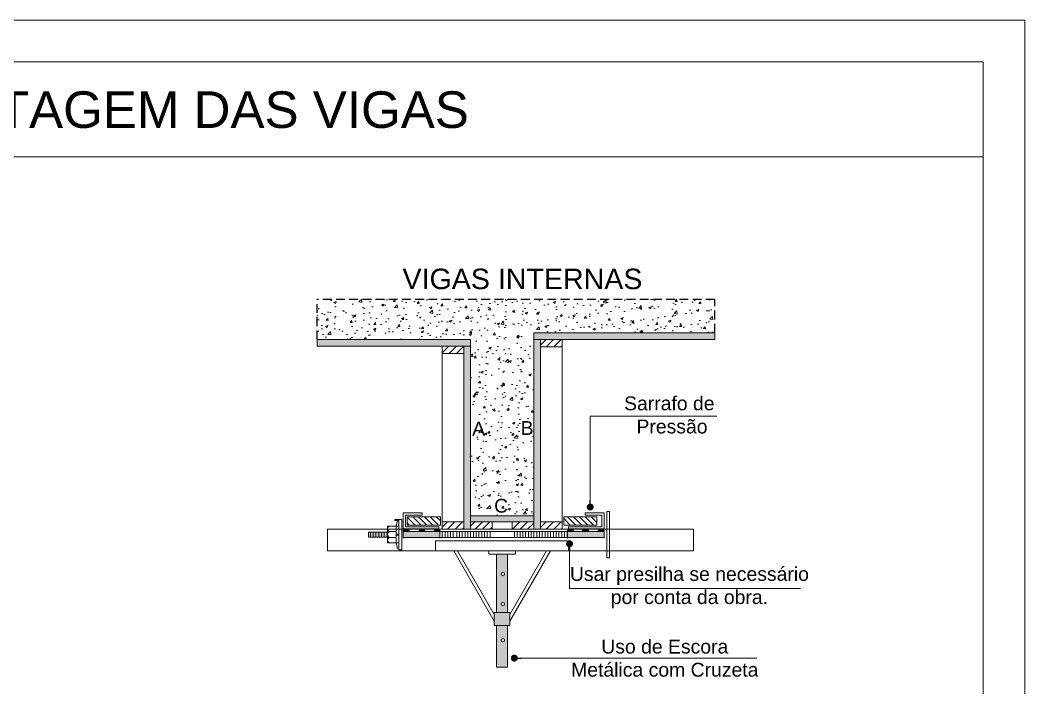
# Model space of a CAD drawing. Extents: x -20676 to 4767, y -817 to 13976.
# Drawn here: x -16746 to -16021, y 8101 to 8582 of the extents above; entities that cross this region are included whole.
import ezdxf
from ezdxf.enums import TextEntityAlignment as Align

# ---------------------------------------------------------------- set-up
doc = ezdxf.new("R2010")
doc.units = 0
doc.linetypes.add('CABLIN', pattern=[0.35, 0.25, -0.1])
doc.linetypes.add('HIDDEN', pattern=[9.525, 6.35, -3.175])
doc.layers.get('0').update_dxf_attribs({"lineweight": 13})
for name, color, linetype, lineweight in [('barra de ancoragem', 1, 'Continuous', 13), ('Carimbo', 7, 'Continuous', 13), ('Concreto', 251, 'HIDDEN', 25), ('contorno de painel', 7, 'Continuous', 13), ('Demarcação 1', 252, 'Continuous', 9), ('Hachura', 251, 'CABLIN', 9), ('MADEIRA', 3, 'Continuous', 13), ('Perfil Metálico', 224, 'Continuous', 18), ('Tubo de PVC', 2, 'Continuous', 18)]:
    doc.layers.add(name, color=color, linetype=linetype, lineweight=lineweight)
doc.layers.add('IDENT INDICE', color=7, linetype='Continuous')
doc.styles.add('ARIAL', font='arial.ttf', dxfattribs={"oblique": 15, "height": 25})
doc.styles.add('MB_C02', font='arial.ttf', dxfattribs={"height": 2})
doc.styles.add('MB_C03', font='arial.ttf', dxfattribs={"height": 2.5})
doc.styles.add('MB_C04', font='arial.ttf', dxfattribs={"height": 6})
doc.styles.add('RICARDO', font='arial.ttf', dxfattribs={"width": 0.8})
doc.styles.add('TQS_ARIAL', font='arial.ttf')
doc.dimstyles.new('1x', dxfattribs={"dimtxt": 8, "dimasz": 5, "dimexe": 7, "dimexo": 5, "dimgap": 4, "dimtad": 1, "dimdec": 1, "dimdsep": 46, "dimtxsty": 'Standard', "dimblk": 'DOT', "dimcen": 0.09, "dimclrd": 4, "dimclre": 4, "dimclrt": 2, "dimadec": 0, "dimazin": 2, "dimtfac": 1, "dimtdec": 1, "dimtmove": 0, "dimatfit": 3, "dimldrblk": 'DOT', "dimfxl": 0, "dimtolj": 1, "dimtzin": 0, "dimlwd": 9, "dimlwe": 9, "dimarcsym": 0})

# ---------------------------------------------------------------- blocks, each defined once
blk = doc.blocks.new('_Dot')
at = {"color": 0, "linetype": 'ByBlock', "lineweight": -2}
blk.add_line((-0.5, 0), (-1, 0), dxfattribs=at)
at = {"color": 0, "linetype": 'ByBlock', "const_width": 0.5}
blk.add_lwpolyline([(-0.25, 0, 1), (0.25, 0, 1)], format="xyb", close=True, dxfattribs=at)
blk = doc.blocks.new('A$Ceb89ac90')
at = {"color": 1}
for points in [[(0, 1199.94), (0, 149.94), (1485.02, 149.94), (1485.02, 1199.94)], [(70, 1169.94), (70, 179.94), (1455.02, 179.94), (1455.02, 1169.94)]]:
    blk.add_lwpolyline(points, close=True, dxfattribs=at)
at = {"color": 5}
for tag, p, height, style in [('REV_05', (1103.14, 338.08), 10.1, 'MB_C02'), ('DATA_REV_05', (1151.54, 337.91), 10.1, 'MB_C02'), ('INFO_REV_05', (1228.12, 337.91), 10.1, 'MB_C02'), ('CLIENTE', (449.73, 328.83), 12.63, 'MB_C03'), ('FASE', (924.57, 320.46), 10.1, 'MB_C02'), ('REV_04', (1103.14, 312.82), 10.1, 'MB_C02'), ('DATA_REV_04', (1151.54, 312.66), 10.1, 'MB_C02'), ('INFO_REV_04', (1228.12, 312.66), 10.1, 'MB_C02'), ('REV_03', (1103.14, 287.57), 10.1, 'MB_C02'), ('DATA_REV_03', (1151.54, 287.4), 10.1, 'MB_C02'), ('INFO_REV_03', (1228.12, 287.4), 10.1, 'MB_C02'), ('PROJETISTA', (767.99, 285.11), 10.1, 'MB_C02'), ('DATA', (924.57, 285.11), 10.1, 'MB_C02'), ('OBRA', (449.73, 273.34), 12.63, 'MB_C03'), ('REV_02', (1103.14, 262.31), 10.1, 'MB_C02'), ('DATA_REV_02', (1151.54, 262.15), 10.1, 'MB_C02'), ('INFO_REV_02', (1228.12, 262.15), 10.1, 'MB_C02'), ('ESC', (924.57, 251.76), 10.1, 'MB_C02'), ('COR', (1010.47, 251.76), 10.1, 'MB_C02'), ('REV_01', (1103.14, 237.06), 10.1, 'MB_C02'), ('DATA_REV_01', (1151.54, 236.89), 10.1, 'MB_C02'), ('INFO_REV_01', (1228.12, 236.89), 10.1, 'MB_C02'), ('PAVIMENTO', (449.73, 215.3), 12.63, 'MB_C03'), ('FL', (1018.09, 194.68), 30.31, 'MB_C04'), ('REV', (944.1, 205.03), 12.63, 'MB_C03'), ('REV_00', (1103.14, 211.8), 10.1, 'MB_C02'), ('DATA_REV_00', (1151.54, 211.64), 10.1, 'MB_C02'), ('EMISSÃO_INICIAL', (1228.12, 211.64), 10.1, 'MB_C02')]:
    blk.add_attdef(tag, p, '', height=height, dxfattribs=dict(at, style=style))
at = {"color": 6, "style": 'MB_C02'}
for tag, p in [('ENDEREÇO_CLIENTE', (449.73, 307.83)), ('ENDEREÇO_OBRA', (449.73, 252.69)), ('TIPO_DE_PROJETO', (449.73, 192.28))]:
    blk.add_attdef(tag, p, '', height=10.1, dxfattribs=at)

msp = doc.modelspace()

# ---------------------------------------------------------------- hatches: boundary and pattern name
at = {"ltscale": 20}
h = msp.add_hatch(color=0, dxfattribs=at)
h.dxf.hatch_style = 1
h.set_gradient(color1=(91, 91, 91), color2=(214, 214, 214), rotation=90, tint=1, name='CYLINDER')
h.paths.add_polyline_path([(-16494.7, 8213.35), (-16494.7, 8209.82), (-16480.93, 8209.82), (-16480.93, 8213.35)])
h = msp.add_hatch(color=0, dxfattribs=at)
h.dxf.hatch_style = 1
h.set_gradient(color1=(91, 91, 91), color2=(214, 214, 214), rotation=90, tint=1, name='CYLINDER')
h.paths.add_polyline_path([(-16443.19, 8209.09), (-16443.19, 8214.09), (-16469.59, 8214.09), (-16469.59, 8209.09)])
h = msp.add_hatch(color=0, dxfattribs=at)
h.dxf.hatch_style = 1
h.set_gradient(color1=(91, 91, 91), color2=(214, 214, 214), rotation=90, tint=1, name='CYLINDER')
h.paths.add_polyline_path([(-16351.15, 8209.09), (-16351.15, 8214.09), (-16324.75, 8214.09), (-16324.75, 8209.09)])
at = {"ltscale": 50}
h = msp.add_hatch(color=256, dxfattribs=at)
h.dxf.hatch_style = 1
h.set_gradient(color1=(214, 214, 214), color2=(91, 91, 91), tint=1, name='INVCYLINDER')
h.paths.add_polyline_path([(-16396.57, 8183.19, 1), (-16399.06, 8183.19, 1)], flags=16)
edge = h.paths.add_edge_path()
edge.add_arc((-16397.82, 8161.55), 1.25, 0, 360)
h.paths.add_polyline_path([(-16402.35, 8155.43), (-16394.35, 8155.43), (-16394.35, 8197.45), (-16402.35, 8197.45)])
h = msp.add_hatch(color=256, dxfattribs=at)
h.dxf.hatch_style = 1
h.set_gradient(color1=(214, 214, 214), color2=(91, 91, 91), tint=1, name='CYLINDER')
h.paths.add_polyline_path([(-16392.75, 8146.06), (-16392.75, 8155.43), (-16403.95, 8155.43), (-16403.95, 8146.06)])
h = msp.add_hatch(color=256, dxfattribs=at)
h.dxf.hatch_style = 1
h.set_gradient(color1=(214, 214, 214), color2=(91, 91, 91), tint=1, name='INVCYLINDER')
h.paths.add_polyline_path([(-16402.35, 8116.09), (-16394.35, 8116.09), (-16394.35, 8146.06), (-16402.35, 8146.06)])
h.paths.add_polyline_path([(-16396.57, 8135.47, 1), (-16399.06, 8135.47, 1)], flags=16)
at = {"layer": 'Demarcação 1'}
for points in [[(-16375.55, 8357.05), (-16375.55, 8352.25), (-16245.05, 8352.25), (-16245.05, 8357.05)], [(-16421.15, 8352.25), (-16421.15, 8347.45), (-16531.76, 8347.45), (-16531.76, 8352.25)], [(-16421.15, 8347.45), (-16425.95, 8347.45), (-16425.95, 8215.45), (-16421.15, 8215.45)], [(-16375.55, 8352.25), (-16370.75, 8352.25), (-16370.75, 8215.45), (-16375.55, 8215.45)], [(-16421.15, 8225.05), (-16421.15, 8220.73), (-16375.55, 8220.73), (-16375.55, 8225.05)]]:
    msp.add_hatch(color=256, dxfattribs=at).paths.add_polyline_path(points)
at = {"layer": 'Hachura'}
h = msp.add_hatch(dxfattribs=at)
h.set_pattern_fill('AR-CONC', color=256, scale=2.4, style=0)
h.set_pattern_definition([(50, (-121224.209, -2295.613), (17.2142444, -1.5060512), [1.8, -19.8]), (355, (-121224.209, -2295.613), (-3.330032, 18.0526112), [1.44, -15.84]), (100.451444, (-121222.774, -2295.738), (13.8842123, 16.5465598), [1.5297646, -16.8274107]), (46.1842, (-121224.209, -2290.813), (25.613792, -3.9724627), [2.7, -29.7]), (96.635635, (-121222.074, -2291.144), (22.4318867, 23.3788464), [2.294648, -25.24113]), (351.184164, (-121224.21, -2290.813), (22.431887, 23.3788464), [2.16, -23.76]), (21, (-121221.809, -2292.013), (14.3257693, -9.6628534), [1.8, -19.8]), (326, (-121221.809, -2292.013), (5.839568, 17.403601), [1.44, -15.84]), (71.451445, (-121220.615, -2292.818), (20.165337, 7.7407477), [1.5297646, -16.8274107]), (37.5, (-121224.209, -2295.613), (0.29183653, 7.9894525), [0, -15.648, 0, -16.08, 0, -15.9]), (7.5, (-121224.209, -2295.613), (6.3136689, 9.4658811), [0, -9.168, 0, -15.288, 0, -6.06]), (327.5, (-121229.561, -2295.613), (12.81173847, -0.54131692), [0, -6, 0, -18.72, 0, -24.84]), (317.5, (-121231.961, -2295.613), (13.9964681, 2.4025196), [0, -7.8, 0, -12.432, 0, -17.64])])
h.paths.add_polyline_path([(-16375.55, 8352.25), (-16375.55, 8357.05), (-16245.05, 8357.05), (-16245.05, 8381.05), (-16531.76, 8381.05), (-16531.76, 8352.25), (-16421.15, 8352.25), (-16421.15, 8347.45), (-16421.15, 8225.05), (-16375.55, 8225.05)])
h.paths.add_polyline_path([(-16406.66, 8224.66), (-16391.47, 8224.66), (-16391.47, 8240.1), (-16406.66, 8240.1)], flags=9)
h.paths.add_polyline_path([(-16387.4, 8280.94), (-16373.15, 8280.94), (-16373.15, 8295.87), (-16387.4, 8295.87)], flags=24)
h.paths.add_polyline_path([(-16422.4, 8280.48), (-16408.11, 8280.48), (-16408.11, 8295.41), (-16422.4, 8295.41)], flags=25)
h = msp.add_hatch(dxfattribs=at)
h.set_pattern_fill('ANSI31', color=256, scale=1.2, style=0)
h.set_pattern_definition([(45, (-48517.4786, 3837.8386), (-2.69407684, 2.69407684), [])])
h.paths.add_polyline_path([(-16425.95, 8342.17), (-16441.55, 8342.17), (-16441.55, 8347.45), (-16425.95, 8347.45)])
h = msp.add_hatch(dxfattribs=at)
h.set_pattern_fill('ANSI31', color=256, scale=1.2, style=0)
h.set_pattern_definition([(45, (-48517.4786, 3842.6386), (-2.69407684, 2.69407684), [])])
h.paths.add_polyline_path([(-16370.75, 8346.97), (-16355.15, 8346.97), (-16355.15, 8352.25), (-16370.75, 8352.25)])
h = msp.add_hatch(dxfattribs=at)
h.set_pattern_fill('ANSI31', color=256, scale=24, style=0)
h.set_pattern_definition([(135, (-12176.975, 12971.212), (2.1213203, 2.1213203), [])])
h.paths.add_polyline_path([(-16466.79, 8218.48), (-16442.79, 8218.48), (-16442.79, 8224.48), (-16466.79, 8224.48)])
h = msp.add_hatch(dxfattribs=at)
h.set_pattern_fill('ANSI31', color=256, scale=24, style=0)
h.set_pattern_definition([(135, (-12073.74, 12971.212), (2.1213203, 2.1213203), [])])
h.paths.add_polyline_path([(-16329.95, 8218.48), (-16353.95, 8218.48), (-16353.95, 8224.48), (-16329.95, 8224.48)])
h = msp.add_hatch(dxfattribs=at)
h.set_pattern_fill('ANSI31', color=256, scale=1.2, style=0)
h.set_pattern_definition([(45, (-48517.4786, 3873.8386), (-2.69407684, 2.69407684), [])])
h.paths.add_polyline_path([(-16425.95, 8220.73), (-16441.55, 8220.73), (-16441.55, 8215.45), (-16425.95, 8215.45)])
h = msp.add_hatch(dxfattribs=at)
h.set_pattern_fill('ANSI31', color=256, scale=1.2, style=0)
h.set_pattern_definition([(45, (-48503.0786, 3873.8386), (-2.69407684, 2.69407684), [])])
h.paths.add_polyline_path([(-16421.15, 8220.73), (-16405.55, 8220.73), (-16405.55, 8215.45), (-16421.15, 8215.45)])
h = msp.add_hatch(dxfattribs=at)
h.set_pattern_fill('ANSI31', color=256, scale=1.2, style=0)
h.set_pattern_definition([(45, (-48416.6786, 3873.8386), (-2.69407684, 2.69407684), [])])
h.paths.add_polyline_path([(-16375.55, 8220.73), (-16391.15, 8220.73), (-16391.15, 8215.45), (-16375.55, 8215.45)])
h = msp.add_hatch(dxfattribs=at)
h.set_pattern_fill('ANSI31', color=256, scale=1.2, style=0)
h.set_pattern_definition([(45, (-48517.4786, 3711.1186), (-2.69407684, 2.69407684), [])])
h.paths.add_polyline_path([(-16370.75, 8215.45), (-16355.15, 8215.45), (-16355.15, 8220.73), (-16370.75, 8220.73)])

# ---------------------------------------------------------------- linework, layer by layer
at = {"color": 0}
msp.add_line((-17436.38, 8483.8), (-16051.38, 8483.8), dxfattribs=at)
for p, q in [((-16493.33, 8213.35), (-16493.33, 8209.82)), ((-16491.33, 8213.35), (-16491.33, 8209.82)), ((-16489.33, 8213.35), (-16489.33, 8209.82)), ((-16487.33, 8213.35), (-16487.33, 8209.82)), ((-16485.33, 8213.35), (-16485.33, 8209.82)), ((-16483.33, 8213.35), (-16483.33, 8209.82)), ((-16481.33, 8213.35), (-16481.33, 8209.82)), ((-16441.48, 8213.72), (-16441.48, 8209.46)), ((-16439.48, 8213.72), (-16439.48, 8209.46)), ((-16437.48, 8213.72), (-16437.48, 8209.46)), ((-16435.48, 8213.72), (-16435.48, 8209.46)), ((-16433.53, 8213.72), (-16433.53, 8209.46)), ((-16431.04, 8213.72), (-16431.04, 8209.46)), ((-16429.04, 8213.72), (-16429.04, 8209.46)), ((-16427.04, 8213.72), (-16427.04, 8209.46)), ((-16425.04, 8213.72), (-16425.04, 8209.46)), ((-16423.04, 8213.72), (-16423.04, 8209.46)), ((-16421.04, 8213.72), (-16421.04, 8209.46)), ((-16419.04, 8213.72), (-16419.04, 8209.46)), ((-16417.04, 8213.72), (-16417.04, 8209.46)), ((-16415.04, 8213.72), (-16415.04, 8209.46)), ((-16413.04, 8213.72), (-16413.04, 8209.46)), ((-16411.04, 8213.72), (-16411.04, 8209.46)), ((-16409.04, 8213.72), (-16409.04, 8209.46)), ((-16407.04, 8213.72), (-16407.04, 8209.46)), ((-16389.38, 8213.72), (-16389.38, 8209.46)), ((-16387.38, 8213.72), (-16387.38, 8209.46)), ((-16385.38, 8213.72), (-16385.38, 8209.46)), ((-16383.38, 8213.72), (-16383.38, 8209.46)), ((-16381.38, 8213.72), (-16381.38, 8209.46)), ((-16379.38, 8213.72), (-16379.38, 8209.46)), ((-16377.38, 8213.72), (-16377.38, 8209.46)), ((-16375.38, 8213.72), (-16375.38, 8209.46)), ((-16373.38, 8213.72), (-16373.38, 8209.46)), ((-16371.38, 8213.72), (-16371.38, 8209.46)), ((-16369.38, 8213.72), (-16369.38, 8209.46)), ((-16367.38, 8213.72), (-16367.38, 8209.46)), ((-16365.38, 8213.72), (-16365.38, 8209.46)), ((-16363.38, 8213.72), (-16363.38, 8209.46)), ((-16361.38, 8213.72), (-16361.38, 8209.46)), ((-16359.38, 8213.72), (-16359.38, 8209.46)), ((-16357.38, 8213.72), (-16357.38, 8209.46)), ((-16355.38, 8213.72), (-16355.38, 8209.46)), ((-16353.38, 8213.72), (-16353.38, 8209.46)), ((-16351.38, 8213.72), (-16351.38, 8209.46))]:
    msp.add_line(p, q)
for centre in [(-16397.82, 8183.19), (-16397.82, 8161.55), (-16397.82, 8135.47)]:
    msp.add_circle(centre, 1.25)
at = {"layer": 'barra de ancoragem'}
for p, q in [((-16474.63, 8217.6), (-16473.69, 8221.84)), ((-16472.76, 8222.55), (-16472.76, 8200.63)), ((-16351.56, 8213.72), (-16442.79, 8213.72)), ((-16339.56, 8209.46), (-16442.79, 8209.46)), ((-16474.63, 8205.58), (-16473.69, 8201.34))]:
    msp.add_line(p, q, dxfattribs=at)
at = {"layer": 'barra de ancoragem', "linetype": 'HIDDEN'}
for p, q in [((-16442.79, 8213.72), (-16470.62, 8213.72)), ((-16442.79, 8209.46), (-16470.62, 8209.46)), ((-16351.56, 8213.72), (-16322.72, 8213.72)), ((-16351.56, 8209.46), (-16322.72, 8209.46))]:
    msp.add_line(p, q, dxfattribs=at)
at = {"layer": 'barra de ancoragem', "flags": 128}
for points in [[(-16467.99, 8225.68), (-16455.99, 8225.68), (-16455.99, 8227.28), (-16469.59, 8227.28), (-16469.59, 8215.68), (-16443.99, 8215.68), (-16443.99, 8217.28), (-16467.99, 8217.28), (-16467.99, 8225.68)], [(-16326.35, 8225.68), (-16338.35, 8225.68), (-16338.35, 8227.28), (-16324.75, 8227.28), (-16324.75, 8215.68), (-16350.35, 8215.68), (-16350.35, 8217.28), (-16326.35, 8217.28), (-16326.35, 8225.68)], [(-16474.63, 8205.58), (-16480.93, 8205.58), (-16480.93, 8217.6), (-16474.63, 8217.6)], [(-16474.63, 8211.23), (-16472.76, 8211.23), (-16472.76, 8211.94), (-16474.63, 8211.94), (-16474.63, 8211.23), (-16474.63, 8211.94)]]:
    msp.add_lwpolyline(points, dxfattribs=at)
for points in [[(-16320.8, 8194.95), (-16320.8, 8228.23), (-16322.72, 8228.23), (-16322.72, 8194.95)], [(-16472.76, 8222.55), (-16475.61, 8222.55), (-16475.61, 8221.84), (-16472.76, 8221.84)], [(-16472.76, 8217.6), (-16474.63, 8217.6), (-16474.63, 8205.58), (-16472.76, 8205.58)], [(-16470.62, 8200.63), (-16470.62, 8222.55), (-16472.76, 8222.55), (-16472.76, 8200.63)], [(-16480.93, 8213.35), (-16494.7, 8213.35), (-16494.7, 8209.82), (-16480.93, 8209.82)]]:
    msp.add_lwpolyline(points, close=True, dxfattribs=at)
for points in [[(-16474.63, 8213.71), (-16479.52, 8213.71, -0.729796), (-16479.52, 8217.6, -0.729796)], [(-16474.63, 8209.47), (-16479.52, 8209.47, -0.666667), (-16479.52, 8213.71, -0.666667)]]:
    msp.add_lwpolyline(points, format="xyb", dxfattribs=at)
at = {"layer": 'barra de ancoragem'}
msp.add_arc((-16478.9, 8207.52), 2.04, 107.75636, 252.24364, dxfattribs=at)
at = {"layer": 'Concreto', "linetype": 'HIDDEN'}
for p, q in [((-16531.76, 8352.25), (-16531.76, 8381.05)), ((-16245.05, 8381.05), (-16531.76, 8381.05)), ((-16245.05, 8357.05), (-16245.05, 8381.05))]:
    msp.add_line(p, q, dxfattribs=at)
at = {"layer": 'contorno de painel'}
for points in [[(-16375.55, 8357.05), (-16375.55, 8352.25), (-16245.05, 8352.25), (-16245.05, 8357.05)], [(-16421.15, 8352.25), (-16421.15, 8347.45), (-16531.76, 8347.45), (-16531.76, 8352.25)], [(-16425.95, 8215.45), (-16421.15, 8215.45), (-16421.15, 8347.45), (-16425.95, 8347.45)], [(-16370.75, 8215.45), (-16375.55, 8215.45), (-16375.55, 8352.25), (-16370.75, 8352.25)], [(-16421.15, 8225.05), (-16421.15, 8220.73), (-16375.55, 8220.73), (-16375.55, 8225.05)]]:
    msp.add_lwpolyline(points, close=True, dxfattribs=at)
at = {"layer": 'contorno de painel', "ltscale": 20}
for points in [[(-16469.59, 8214.74), (-16465.37, 8214.74), (-16465.37, 8214.09), (-16469.59, 8214.09)], [(-16443.19, 8209.46), (-16469.59, 8209.46), (-16469.59, 8213.72), (-16443.19, 8213.72)], [(-16458.18, 8214.74), (-16453.96, 8214.74), (-16453.96, 8214.09), (-16458.18, 8214.09)], [(-16447.41, 8214.74), (-16443.19, 8214.74), (-16443.19, 8214.09), (-16447.41, 8214.09)], [(-16346.93, 8214.74), (-16351.15, 8214.74), (-16351.15, 8214.09), (-16346.93, 8214.09)], [(-16351.15, 8209.46), (-16324.75, 8209.46), (-16324.75, 8213.72), (-16351.15, 8213.72)], [(-16336.16, 8214.74), (-16340.38, 8214.74), (-16340.38, 8214.09), (-16336.16, 8214.09)], [(-16324.75, 8214.74), (-16328.97, 8214.74), (-16328.97, 8214.09), (-16324.75, 8214.09)]]:
    msp.add_lwpolyline(points, close=True, dxfattribs=at)
at = {"layer": 'MADEIRA'}
for p, q in [((-16355.15, 8220.73), (-16355.15, 8346.97)), ((-16441.55, 8220.73), (-16441.55, 8342.17))]:
    msp.add_line(p, q, dxfattribs=at)
for points in [[(-16425.95, 8342.17), (-16425.95, 8347.45), (-16441.55, 8347.45), (-16441.55, 8342.17)], [(-16370.75, 8346.97), (-16370.75, 8352.25), (-16355.15, 8352.25), (-16355.15, 8346.97)], [(-16466.79, 8218.48), (-16442.79, 8218.48), (-16442.79, 8224.48), (-16466.79, 8224.48)], [(-16329.95, 8218.48), (-16353.95, 8218.48), (-16353.95, 8224.48), (-16329.95, 8224.48)], [(-16425.95, 8220.73), (-16425.95, 8215.45), (-16441.55, 8215.45), (-16441.55, 8220.73)], [(-16421.15, 8220.73), (-16421.15, 8215.45), (-16405.55, 8215.45), (-16405.55, 8220.73)], [(-16375.55, 8220.73), (-16375.55, 8215.45), (-16391.15, 8215.45), (-16391.15, 8220.73)], [(-16370.75, 8215.45), (-16370.75, 8220.73), (-16355.15, 8220.73), (-16355.15, 8215.45)], [(-16260.35, 8199.85), (-16524.35, 8199.85), (-16524.35, 8215.45), (-16260.35, 8215.45)]]:
    msp.add_lwpolyline(points, close=True, dxfattribs=at)
at = {"layer": 'Perfil Metálico'}
for p, q in [((-16402.35, 8146.06), (-16402.35, 8116.09)), ((-16394.35, 8146.06), (-16394.35, 8116.09)), ((-16402.35, 8116.09), (-16394.35, 8116.09))]:
    msp.add_line(p, q, dxfattribs=at)
for points in [[(-16446.35, 8207.05), (-16350.35, 8207.05), (-16350.35, 8199.85), (-16446.35, 8199.85)], [(-16430.42, 8199.85), (-16433.19, 8199.85), (-16403.95, 8149.21), (-16403.95, 8154.01)], [(-16407.95, 8199.85), (-16388.75, 8199.85), (-16388.75, 8197.45), (-16407.95, 8197.45)], [(-16394.35, 8197.45), (-16402.35, 8197.45), (-16402.35, 8155.43), (-16394.35, 8155.43)], [(-16363.52, 8199.85), (-16366.29, 8199.85), (-16392.75, 8154.01), (-16392.75, 8149.21)], [(-16392.75, 8155.43), (-16403.95, 8155.43), (-16403.95, 8146.06), (-16392.75, 8146.06)]]:
    msp.add_lwpolyline(points, close=True, dxfattribs=at)
at = {"layer": 'Tubo de PVC'}
for p, q in [((-16469.59, 8209.09), (-16469.59, 8214.09)), ((-16443.19, 8209.09), (-16443.19, 8214.09)), ((-16351.15, 8209.09), (-16351.15, 8214.09)), ((-16324.75, 8209.09), (-16324.75, 8214.09))]:
    msp.add_line(p, q, dxfattribs=at)

# ---------------------------------------------------------------- block references
msp.add_blockref('A$Ceb89ac90', (-17506.4, 7382.32))

# ---------------------------------------------------------------- texts
at = {"color": 2, "char_height": 10, "attachment_point": 5, "style": 'TQS_ARIAL'}
for s, insert in [('Sarrafo de\\P Pressão ', (-16277.78, 8297.75)), ('Usar presilha se necessário \\Ppor conta da obra.', (-16263.28, 8173.4)), ('Uso de Escora \\PMetálica com Cruzeta', (-16281.04, 8122.5))]:
    msp.add_mtext(s, dxfattribs=dict(at, insert=insert))
at = {"layer": 'Carimbo', "color": 0, "linetype": 'Continuous', "style": 'ARIAL'}
for s, p in [('A', (-16415.26, 8287.95)), ('B', (-16380.28, 8288.41)), ('C', (-16399.07, 8232.38))]:
    msp.add_text(s, height=9.95, dxfattribs=at).set_placement(p, align=Align.MIDDLE_CENTER)
at = {"layer": 'IDENT INDICE', "style": 'RICARDO'}
for s, height, p in [('DETALHE DE MONTAGEM DAS VIGAS', 26.3578, (-16755.77, 8517.77)), ('VIGAS INTERNAS', 14.7603, (-16383.65, 8395.81))]:
    msp.add_text(s, height=height, dxfattribs=at).set_placement(p, align=Align.MIDDLE)

# ---------------------------------------------------------------- leaders
for points in [[(-16334.82, 8231.42), (-16334.82, 8296.98), (-16243.59, 8296.98)], [(-16349.72, 8205.03), (-16349.72, 8172.84), (-16183.25, 8172.84)], [(-16389.54, 8122.6), (-16214.77, 8122.6)]]:
    msp.add_leader(points, dimstyle='1x', override={"dimtad": 0, "dimfxl": 5})

doc.saveas('drawing.dxf')
